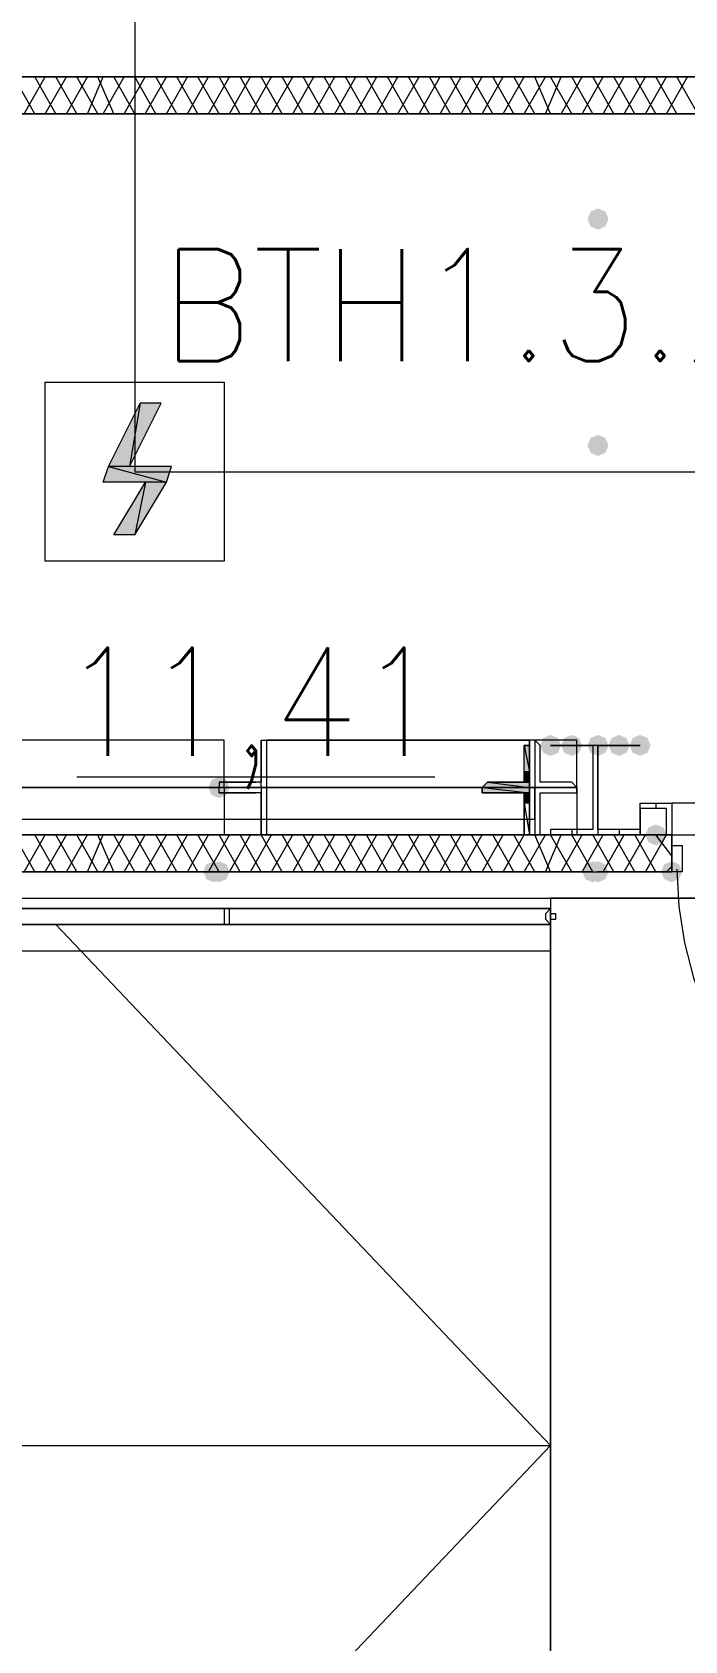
# Model space of a CAD drawing. Header units: millimetres. Extents: x 0 to 420, y 0 to 297.
# Drawn here: x 108.86 to 114.11, y 99.06 to 111.99 of the extents above; entities that cross this region are included whole.
import ezdxf

# ---------------------------------------------------------------- set-up
doc = ezdxf.new("R2010")
doc.units = ezdxf.units.MM
doc.styles.get("Standard").update_dxf_attribs({"font": 'STANDARD'})

msp = doc.modelspace()

# ---------------------------------------------------------------- hatches: boundary and pattern name
for color, points in [(7, [(113.495667, 110.49), (113.470796, 110.430204), (113.411, 110.405333), (113.351204, 110.430204), (113.326333, 110.49), (113.351204, 110.549796), (113.411, 110.574667), (113.470796, 110.549796)]), (7, [(113.495667, 108.669667), (113.470796, 108.609871), (113.411, 108.585), (113.351204, 108.609871), (113.326333, 108.669667), (113.351204, 108.729462), (113.411, 108.754333), (113.470796, 108.729463)]), (98, [(112.860667, 106.256667), (112.818333, 106.256667)]), (7, [(113.114667, 106.256667), (113.089796, 106.196871), (113.03, 106.172), (112.970204, 106.196871), (112.945333, 106.256667), (112.970204, 106.316462), (113.03, 106.341333), (113.089796, 106.316463)]), (7, [(113.284, 106.256667), (113.259129, 106.196871), (113.199333, 106.172), (113.139538, 106.196871), (113.114667, 106.256667), (113.139537, 106.316462), (113.199333, 106.341333), (113.259129, 106.316463)]), (7, [(113.495667, 106.256667), (113.470796, 106.196871), (113.411, 106.172), (113.351204, 106.196871), (113.326333, 106.256667), (113.351204, 106.316462), (113.411, 106.341333), (113.470796, 106.316463)]), (7, [(113.665, 106.256667), (113.640129, 106.196871), (113.580333, 106.172), (113.520538, 106.196871), (113.495667, 106.256667), (113.520537, 106.316462), (113.580333, 106.341333), (113.640129, 106.316463)]), (7, [(113.834333, 106.256667), (113.809462, 106.196871), (113.749667, 106.172), (113.689871, 106.196871), (113.665, 106.256667), (113.689871, 106.316462), (113.749667, 106.341333), (113.809462, 106.316463)]), (7, [(110.447667, 105.918), (110.422796, 105.858204), (110.363, 105.833333), (110.303204, 105.858204), (110.278333, 105.918), (110.303204, 105.977796), (110.363, 106.002667), (110.422796, 105.977796)]), (98, [(112.522, 105.960333), (112.564333, 105.960333)]), (98, [(112.522, 105.875667), (112.564333, 105.875667)]), (7, [(113.961333, 105.537), (113.936462, 105.477204), (113.876667, 105.452333), (113.816871, 105.477204), (113.792, 105.537), (113.816871, 105.596796), (113.876667, 105.621667), (113.936462, 105.596796)]), (254, [(110.405333, 105.240667), (110.380463, 105.180871), (110.320667, 105.156), (110.260871, 105.180871), (110.236, 105.240667), (110.260871, 105.300462), (110.320667, 105.325333), (110.380462, 105.300463)]), (254, [(110.447667, 105.240667), (110.422796, 105.180871), (110.363, 105.156), (110.303204, 105.180871), (110.278333, 105.240667), (110.303204, 105.300462), (110.363, 105.325333), (110.422796, 105.300463)]), (254, [(113.453333, 105.240667), (113.428463, 105.180871), (113.368667, 105.156), (113.308871, 105.180871), (113.284, 105.240667), (113.308871, 105.300462), (113.368667, 105.325333), (113.428462, 105.300463)]), (254, [(113.495667, 105.240667), (113.470796, 105.180871), (113.411, 105.156), (113.351204, 105.180871), (113.326333, 105.240667), (113.351204, 105.300462), (113.411, 105.325333), (113.470796, 105.300463)]), (254, [(113.495667, 105.240667), (113.470796, 105.180871), (113.411, 105.156), (113.351204, 105.180871), (113.326333, 105.240667), (113.351204, 105.300462), (113.411, 105.325333), (113.470796, 105.300463)]), (254, [(114.088333, 105.240667), (114.063463, 105.180871), (114.003667, 105.156), (113.943871, 105.180871), (113.919, 105.240667), (113.943871, 105.300462), (114.003667, 105.325333), (114.063462, 105.300463)])]:
    msp.add_hatch(color=color).paths.add_polyline_path(points, flags=0)
h = msp.add_hatch(color=1)
h.paths.add_polyline_path([(109.897335, 109.008333), (109.728001, 109.008333), (109.643335, 108.500333)], flags=0)
h.paths.add_polyline_path([(109.728001, 109.008333), (109.643335, 108.500333), (109.474001, 108.500333)], flags=0)
h = msp.add_hatch(color=1)
h.paths.add_polyline_path([(109.982001, 108.500333), (109.474001, 108.500333), (109.939668, 108.373333)], flags=0)
h.paths.add_polyline_path([(109.474001, 108.500333), (109.939668, 108.373333), (109.431668, 108.373333)], flags=0)
h = msp.add_hatch(color=1)
h.paths.add_polyline_path([(109.939668, 108.373333), (109.770335, 108.373333), (109.685668, 107.95)], flags=0)
h.paths.add_polyline_path([(109.770335, 108.373333), (109.685668, 107.95), (109.516335, 107.95)], flags=0)
h = msp.add_hatch(color=98)
h.paths.add_polyline_path([(112.860667, 106.256667), (112.818333, 106.256667), (112.860667, 106.045)], flags=0)
h.paths.add_polyline_path([(112.818333, 106.256667), (112.860667, 106.045), (112.818333, 106.045)], flags=0)
h = msp.add_hatch(color=98)
h.paths.add_polyline_path([(112.860667, 106.299), (112.860667, 106.256667)], flags=0)
h.paths.add_polyline_path([(112.860667, 106.256667), (112.860667, 106.299)], flags=0)
h = msp.add_hatch(color=98)
h.paths.add_polyline_path([(112.860667, 105.960333), (112.522, 105.960333), (112.860667, 105.918)], flags=0)
h.paths.add_polyline_path([(112.522, 105.960333), (112.860667, 105.918), (112.479667, 105.918)], flags=0)
h.paths.add_polyline_path([(112.860667, 105.918), (112.479667, 105.918)], flags=0)
h.paths.add_polyline_path([(112.479667, 105.918), (112.860667, 105.918)], flags=0)
h.paths.add_polyline_path([(112.860667, 105.918), (112.479667, 105.918)], flags=0)
h.paths.add_polyline_path([(112.860667, 105.918), (112.479667, 105.918)], flags=0)
h.paths.add_polyline_path([(112.479667, 105.918), (112.860667, 105.918)], flags=0)
h.paths.add_polyline_path([(112.860667, 105.918), (112.479667, 105.918)], flags=0)
h.paths.add_polyline_path([(112.860667, 105.918), (112.479667, 105.918)], flags=0)
h.paths.add_polyline_path([(112.479667, 105.918), (112.860667, 105.918)], flags=0)
h.paths.add_polyline_path([(112.860667, 105.918), (112.479667, 105.918)], flags=0)
h.paths.add_polyline_path([(112.860667, 105.918), (112.479667, 105.918)], flags=0)
h = msp.add_hatch(color=98)
h.paths.add_polyline_path([(112.522, 105.960333), (112.564333, 105.960333)], flags=0)
h.paths.add_polyline_path([(112.564333, 105.960333), (112.522, 105.960333)], flags=0)
h = msp.add_hatch(color=98)
h.paths.add_polyline_path([(112.522, 105.960333), (112.860667, 105.960333)], flags=0)
h.paths.add_polyline_path([(112.860667, 105.960333), (112.522, 105.960333)], flags=0)
h = msp.add_hatch(color=98)
h.paths.add_polyline_path([(112.860667, 105.960333), (112.818333, 105.960333)], flags=0)
h.paths.add_polyline_path([(112.818333, 105.960333), (112.860667, 105.960333)], flags=0)
h.paths.add_polyline_path([(112.860667, 105.960333), (112.818333, 105.960333)], flags=0)
h.paths.add_polyline_path([(112.860667, 105.960333), (112.818333, 105.960333), (112.564333, 105.960333)], flags=0)
h = msp.add_hatch(color=98)
h.paths.add_polyline_path([(112.860667, 106.045), (112.818333, 106.045), (112.860667, 105.960333)], flags=0)
h.paths.add_polyline_path([(112.818333, 106.045), (112.860667, 105.960333), (112.818333, 105.960333)], flags=0)
h.paths.add_polyline_path([(112.860667, 105.960333), (112.818333, 105.960333)], flags=0)
h.paths.add_polyline_path([(112.818333, 105.960333), (112.860667, 105.960333)], flags=0)
h.paths.add_polyline_path([(112.860667, 105.960333), (112.818333, 105.960333)], flags=0)
h.paths.add_polyline_path([(112.860667, 105.960333), (112.818333, 105.960333)], flags=0)
h.paths.add_polyline_path([(112.818333, 105.960333), (112.860667, 105.960333)], flags=0)
h.paths.add_polyline_path([(112.860667, 105.960333), (112.818333, 105.960333)], flags=0)
h = msp.add_hatch(color=98)
h.paths.add_polyline_path([(112.860667, 105.918), (112.479667, 105.918), (112.860667, 105.875667)], flags=0)
h.paths.add_polyline_path([(112.479667, 105.918), (112.860667, 105.875667), (112.479667, 105.875667)], flags=0)
h.paths.add_polyline_path([(112.860667, 105.875667), (112.479667, 105.875667)], flags=0)
h.paths.add_polyline_path([(112.479667, 105.875667), (112.860667, 105.875667)], flags=0)
h.paths.add_polyline_path([(112.860667, 105.875667), (112.479667, 105.875667)], flags=0)
h.paths.add_polyline_path([(112.860667, 105.875667), (112.479667, 105.875667)], flags=0)
h.paths.add_polyline_path([(112.479667, 105.875667), (112.860667, 105.875667)], flags=0)
h.paths.add_polyline_path([(112.860667, 105.875667), (112.479667, 105.875667)], flags=0)
h.paths.add_polyline_path([(112.860667, 105.875667), (112.479667, 105.875667), (112.522, 105.875667)], flags=0)
h = msp.add_hatch(color=98)
h.paths.add_polyline_path([(112.479667, 105.875667), (112.860667, 105.875667)], flags=0)
h.paths.add_polyline_path([(112.860667, 105.875667), (112.522, 105.875667)], flags=0)
h.paths.add_polyline_path([(112.860667, 105.875667), (112.522, 105.875667)], flags=0)
h = msp.add_hatch(color=98)
h.paths.add_polyline_path([(112.522, 105.875667), (112.564333, 105.875667)], flags=0)
h.paths.add_polyline_path([(112.564333, 105.875667), (112.522, 105.875667)], flags=0)
h = msp.add_hatch(color=98)
h.paths.add_polyline_path([(112.860667, 105.875667), (112.564333, 105.875667)], flags=0)
h.paths.add_polyline_path([(112.564333, 105.875667), (112.860667, 105.875667), (112.818333, 105.875667)], flags=0)
h = msp.add_hatch(color=98)
h.paths.add_polyline_path([(112.818333, 105.875667), (112.860667, 105.875667)], flags=0)
h.paths.add_polyline_path([(112.860667, 105.875667), (112.818333, 105.875667)], flags=0)
h.paths.add_polyline_path([(112.860667, 105.875667), (112.818333, 105.875667)], flags=0)
h.paths.add_polyline_path([(112.818333, 105.875667), (112.860667, 105.875667)], flags=0)
h.paths.add_polyline_path([(112.860667, 105.875667), (112.818333, 105.875667)], flags=0)
h.paths.add_polyline_path([(112.860667, 105.875667), (112.818333, 105.875667)], flags=0)
h = msp.add_hatch(color=98)
h.paths.add_polyline_path([(112.860667, 105.875667), (112.818333, 105.875667), (112.860667, 105.833333)], flags=0)
h.paths.add_polyline_path([(112.818333, 105.875667), (112.860667, 105.833333), (112.818333, 105.833333)], flags=0)
h = msp.add_hatch(color=98)
h.paths.add_polyline_path([(112.860667, 105.833333), (112.818333, 105.833333), (112.860667, 105.791)], flags=0)
h.paths.add_polyline_path([(112.818333, 105.833333), (112.860667, 105.791), (112.818333, 105.791)], flags=0)
h = msp.add_hatch(color=7)
h.paths.add_polyline_path([(101.134333, 105.240667), (113.368667, 105.240667)], flags=0)
h.paths.add_polyline_path([(113.368667, 105.240667), (101.134333, 105.240667)], flags=0)
h = msp.add_hatch(color=7)
h.paths.add_polyline_path([(113.411, 105.240667), (114.003667, 105.240667)], flags=0)
h.paths.add_polyline_path([(114.003667, 105.240667), (113.411, 105.240667)], flags=0)

# ---------------------------------------------------------------- linework, layer by layer
at = {"color": 7, "lineweight": 0}
for points in [[(100.922667, 105.029), (386.715, 105.029), (386.715, 222.715667), (100.922667, 222.715667)], [(101.430667, 111.633), (117.940667, 111.633), (117.940667, 105.537), (130.640667, 105.537), (130.640667, 140.038667), (101.430667, 140.038667), (101.430667, 123.655667)], [(110.405333, 106.299), (107.992333, 106.299), (107.992333, 105.918), (110.405333, 105.918)], [(113.749667, 106.256667), (113.03, 106.256667), (113.368667, 106.256667), (113.368667, 105.579333), (113.03, 105.579333), (113.03, 105.537), (113.749667, 105.537), (113.749667, 105.579333), (113.411, 105.579333), (113.411, 106.256667)], [(110.405333, 105.537), (107.992333, 105.537), (107.992333, 105.918), (110.405333, 105.918)], [(113.749667, 105.791), (114.003667, 105.791), (114.003667, 105.537), (113.749667, 105.537)], [(113.749667, 105.748667), (113.749667, 105.537), (113.961333, 105.537), (113.961333, 105.748667)], [(114.088333, 105.452333), (114.088333, 105.367667), (114.088333, 105.240667), (114.003667, 105.240667), (114.003667, 105.452333)], [(101.134333, 105.240667), (113.368667, 105.240667)], [(113.368667, 105.240667), (101.134333, 105.240667)], [(101.134333, 105.240667), (113.368667, 105.240667)], [(101.134333, 105.240667), (113.368667, 105.240667)], [(113.411, 105.240667), (114.003667, 105.240667)], [(114.003667, 105.240667), (113.411, 105.240667)], [(114.003667, 105.240667), (113.411, 105.240667), (114.003667, 105.240667), (113.411, 105.240667)], [(113.03, 104.817333), (86.952667, 104.817333), (86.952667, 104.944333), (113.03, 104.944333), (113.03, 104.817333), (86.952667, 104.817333), (86.952667, 104.944333), (113.03, 104.944333), (113.03, 104.817333), (86.952667, 104.817333), (86.952667, 104.944333), (113.03, 104.944333), (113.03, 104.817333), (86.952667, 104.817333), (86.952667, 104.944333), (113.03, 104.944333), (113.03, 104.817333), (113.03, 104.944333), (86.952667, 104.944333), (86.952667, 104.817333)], [(110.447667, 104.817333), (110.447667, 104.944333), (110.405333, 104.944333), (110.405333, 104.817333)], [(113.03, 104.944333), (112.987667, 104.902), (112.987667, 104.859667), (113.03, 104.817333), (113.03, 104.859667), (113.072333, 104.859667), (113.072333, 104.902), (113.03, 104.902)], [(113.03, 96.435333), (374.65, 96.435333), (374.65, 105.029), (113.03, 105.029)], [(113.03, 104.732667), (113.03, 104.817333), (86.910333, 104.817333), (86.910333, 104.605667), (113.03, 104.605667)]]:
    msp.add_lwpolyline(points, close=True, dxfattribs=at)
at = {"color": 1, "lineweight": 0}
msp.add_lwpolyline([(113.411001, 146.769666), (113.411001, 145.330333), (121.454335, 145.330333), (122.174001, 145.330333), (122.174001, 124.375333), (116.755335, 124.375333), (116.755335, 114.3), (109.685668, 114.3), (109.685668, 108.458), (134.620001, 108.458), (134.620001, 122.809), (226.610334, 122.809)], dxfattribs=at)
at = {"color": 7, "lineweight": 0}
for points in [[(117.983, 111.633), (101.430667, 111.633)], [(108.881333, 111.336667), (108.712, 111.633)], [(108.796667, 111.336667), (108.966, 111.633)], [(109.050667, 111.336667), (108.881333, 111.633)], [(108.966, 111.336667), (109.135333, 111.633)], [(109.22, 111.336667), (109.050667, 111.633)], [(109.135333, 111.336667), (109.304667, 111.633)], [(109.389333, 111.336667), (109.22, 111.633)], [(109.304667, 111.336667), (109.431667, 111.633)], [(109.516333, 111.336667), (109.389333, 111.633)], [(109.431667, 111.336667), (109.601, 111.633)], [(109.685667, 111.336667), (109.516333, 111.633)], [(109.601, 111.336667), (109.770333, 111.633)], [(109.855, 111.336667), (109.685667, 111.633)], [(109.770333, 111.336667), (109.939667, 111.633)], [(110.024333, 111.336667), (109.855, 111.633)], [(109.939667, 111.336667), (110.109, 111.633)], [(110.193667, 111.336667), (110.024333, 111.633)], [(110.109, 111.336667), (110.278333, 111.633)], [(110.363, 111.336667), (110.193667, 111.633)], [(110.278333, 111.336667), (110.447667, 111.633)], [(110.532333, 111.336667), (110.363, 111.633)], [(110.447667, 111.336667), (110.617, 111.633)], [(110.701667, 111.336667), (110.532333, 111.633)], [(110.617, 111.336667), (110.786333, 111.633)], [(110.871, 111.336667), (110.701667, 111.633)], [(110.786333, 111.336667), (110.955667, 111.633)], [(111.040333, 111.336667), (110.871, 111.633)], [(110.955667, 111.336667), (111.125, 111.633)], [(111.209667, 111.336667), (111.040333, 111.633)], [(111.125, 111.336667), (111.294333, 111.633)], [(111.379, 111.336667), (111.209667, 111.633)], [(111.294333, 111.336667), (111.463667, 111.633)], [(111.548333, 111.336667), (111.379, 111.633)], [(111.463667, 111.336667), (111.633, 111.633)], [(111.717667, 111.336667), (111.548333, 111.633)], [(111.633, 111.336667), (111.802333, 111.633)], [(111.887, 111.336667), (111.717667, 111.633)], [(111.802333, 111.336667), (111.971667, 111.633)], [(112.056333, 111.336667), (111.887, 111.633)], [(111.971667, 111.336667), (112.141, 111.633)], [(112.225667, 111.336667), (112.056333, 111.633)], [(112.141, 111.336667), (112.310333, 111.633)], [(112.395, 111.336667), (112.225667, 111.633)], [(112.310333, 111.336667), (112.479667, 111.633)], [(112.564333, 111.336667), (112.395, 111.633)], [(112.479667, 111.336667), (112.649, 111.633)], [(112.733667, 111.336667), (112.564333, 111.633)], [(112.649, 111.336667), (112.818333, 111.633)], [(112.903, 111.336667), (112.733667, 111.633)], [(112.818333, 111.336667), (112.987667, 111.633)], [(113.03, 111.336667), (112.903, 111.633)], [(112.987667, 111.336667), (113.114667, 111.633)], [(113.199333, 111.336667), (113.03, 111.633)], [(113.114667, 111.336667), (113.284, 111.633)], [(113.368667, 111.336667), (113.199333, 111.633)], [(113.284, 111.336667), (113.453333, 111.633)], [(113.538, 111.336667), (113.368667, 111.633)], [(113.453333, 111.336667), (113.622667, 111.633)], [(113.707333, 111.336667), (113.538, 111.633)], [(113.622667, 111.336667), (113.792, 111.633)], [(113.876667, 111.336667), (113.707333, 111.633)], [(113.792, 111.336667), (113.961333, 111.633)], [(114.046, 111.336667), (113.876667, 111.633)], [(113.961333, 111.336667), (114.130667, 111.633)], [(114.215333, 111.336667), (114.046, 111.633)], [(101.430667, 111.336667), (117.983, 111.336667)], [(108.966001, 109.177666), (110.405335, 109.177666)], [(110.701667, 105.918), (110.701667, 106.299), (112.860667, 106.299)], [(110.701667, 106.299), (110.701667, 106.256667)], [(110.701667, 106.256667), (110.701667, 105.960333)], [(112.903, 106.299), (110.744, 106.299), (110.744, 105.918), (112.903, 105.918), (113.241667, 105.918), (113.199333, 105.960333), (112.987667, 105.960333), (112.945333, 105.960333), (112.945333, 106.256667), (112.903, 106.299), (112.903, 105.918)], [(112.860667, 105.918), (113.241667, 105.918), (113.241667, 106.299), (112.860667, 106.299)], [(113.411, 106.256667), (113.411, 105.537)], [(109.22, 106.002667), (112.098667, 106.002667)], [(110.701667, 105.960333), (110.659333, 105.960333), (110.363, 105.960333), (110.363, 105.918), (110.701667, 105.918)], [(110.363, 105.960333), (110.659333, 105.960333)], [(112.522, 105.960333), (112.818333, 105.960333)], [(102.277333, 105.664), (102.277333, 105.918), (102.277333, 105.833333), (102.277333, 105.664), (112.903, 105.664), (112.903, 105.918), (102.277333, 105.918)], [(110.363, 105.918), (110.701667, 105.918)], [(110.363, 105.875667), (110.363, 105.918)], [(110.701667, 105.875667), (110.659333, 105.875667), (110.363, 105.875667), (110.659333, 105.875667)], [(110.701667, 105.918), (112.860667, 105.918)], [(110.701667, 105.918), (112.860667, 105.918)], [(110.701667, 105.918), (110.701667, 105.537), (110.701667, 105.833333), (110.701667, 105.875667)], [(112.903, 105.918), (112.903, 105.537), (112.945333, 105.537), (112.945333, 105.833333), (112.945333, 105.875667), (112.987667, 105.875667), (113.199333, 105.875667), (113.241667, 105.875667), (113.241667, 105.918), (112.903, 105.918), (110.744, 105.918), (110.744, 105.537), (112.903, 105.537)], [(112.522, 105.875667), (112.818333, 105.875667)], [(112.860667, 105.918), (113.241667, 105.918), (113.241667, 105.537), (112.860667, 105.537)], [(113.876667, 105.791), (113.876667, 105.748667)], [(115.57, 105.791), (114.003667, 105.791), (114.003667, 105.664)], [(113.03, 105.579333), (113.03, 105.537)], [(113.199333, 105.579333), (113.199333, 105.537)], [(113.580333, 105.579333), (113.580333, 105.537)], [(113.749667, 105.579333), (113.749667, 105.537)], [(114.003667, 105.664), (114.003667, 105.537), (115.57, 105.537)], [(114.003667, 105.537), (101.430667, 105.537)], [(108.881333, 105.240667), (108.712, 105.537)], [(108.796667, 105.240667), (108.966, 105.537)], [(109.050667, 105.240667), (108.881333, 105.537)], [(108.966, 105.240667), (109.135333, 105.537)], [(109.22, 105.240667), (109.050667, 105.537)], [(109.135333, 105.240667), (109.304667, 105.537)], [(109.389333, 105.240667), (109.22, 105.537)], [(109.304667, 105.240667), (109.431667, 105.537)], [(109.516333, 105.240667), (109.389333, 105.537)], [(109.431667, 105.240667), (109.601, 105.537)], [(109.685667, 105.240667), (109.516333, 105.537)], [(109.601, 105.240667), (109.770333, 105.537)], [(109.855, 105.240667), (109.685667, 105.537)], [(109.770333, 105.240667), (109.939667, 105.537)], [(110.024333, 105.240667), (109.855, 105.537)], [(109.939667, 105.240667), (110.109, 105.537)], [(110.193667, 105.240667), (110.024333, 105.537)], [(110.109, 105.240667), (110.278333, 105.537)], [(110.363, 105.240667), (110.193667, 105.537)], [(110.278333, 105.240667), (110.447667, 105.537)], [(110.532333, 105.240667), (110.363, 105.537)], [(110.447667, 105.240667), (110.617, 105.537)], [(110.701667, 105.240667), (110.532333, 105.537)], [(110.617, 105.240667), (110.786333, 105.537)], [(110.871, 105.240667), (110.701667, 105.537)], [(110.701667, 105.537), (112.860667, 105.537)], [(110.786333, 105.240667), (110.955667, 105.537)], [(111.040333, 105.240667), (110.871, 105.537)], [(110.955667, 105.240667), (111.125, 105.537)], [(111.209667, 105.240667), (111.040333, 105.537)], [(111.125, 105.240667), (111.294333, 105.537)], [(111.379, 105.240667), (111.209667, 105.537)], [(111.294333, 105.240667), (111.463667, 105.537)], [(111.548333, 105.240667), (111.379, 105.537)], [(111.463667, 105.240667), (111.633, 105.537)], [(111.717667, 105.240667), (111.548333, 105.537)], [(111.633, 105.240667), (111.802333, 105.537)], [(111.887, 105.240667), (111.717667, 105.537)], [(111.802333, 105.240667), (111.971667, 105.537)], [(112.056333, 105.240667), (111.887, 105.537)], [(111.971667, 105.240667), (112.141, 105.537)], [(112.225667, 105.240667), (112.056333, 105.537)], [(112.141, 105.240667), (112.310333, 105.537)], [(112.395, 105.240667), (112.225667, 105.537)], [(112.310333, 105.240667), (112.479667, 105.537)], [(112.564333, 105.240667), (112.395, 105.537)], [(112.479667, 105.240667), (112.649, 105.537)], [(112.733667, 105.240667), (112.564333, 105.537)], [(112.649, 105.240667), (112.818333, 105.537)], [(112.903, 105.240667), (112.733667, 105.537)], [(112.818333, 105.240667), (112.987667, 105.537)], [(113.03, 105.240667), (112.903, 105.537)], [(112.987667, 105.240667), (113.114667, 105.537)], [(113.199333, 105.240667), (113.03, 105.537)], [(113.114667, 105.240667), (113.284, 105.537)], [(113.368667, 105.240667), (113.199333, 105.537)], [(113.284, 105.240667), (113.453333, 105.537)], [(113.538, 105.240667), (113.368667, 105.537)], [(113.453333, 105.240667), (113.622667, 105.537)], [(113.707333, 105.240667), (113.538, 105.537)], [(113.622667, 105.240667), (113.792, 105.537)], [(113.876667, 105.240667), (113.707333, 105.537)], [(113.792, 105.240667), (113.961333, 105.537)], [(114.003667, 105.367667), (113.876667, 105.537)], [(114.003667, 105.240667), (114.003667, 105.452333), (114.003667, 105.537)], [(114.003667, 105.537), (114.003667, 105.452333), (114.003667, 105.240667), (114.003667, 105.452333)], [(101.134333, 105.240667), (113.368667, 105.240667), (101.134333, 105.240667), (113.368667, 105.240667)], [(101.134333, 105.240667), (114.003667, 105.240667)], [(114.003667, 105.240667), (113.411, 105.240667), (114.003667, 105.240667), (113.411, 105.240667)], [(113.961333, 105.240667), (114.003667, 105.283)], [(114.046, 105.261833), (114.06119, 104.961012), (114.105774, 104.668882), (114.178273, 104.38692), (114.277209, 104.116606), (114.401102, 103.859418), (114.548474, 103.616836), (114.717845, 103.390338), (114.907737, 103.181404), (115.116672, 102.991512), (115.343169, 102.82214), (115.585751, 102.674769), (115.842939, 102.550875), (116.113253, 102.45194), (116.395215, 102.379441), (116.687346, 102.334857), (116.988167, 102.319667)], [(86.952667, 96.435333), (113.03, 96.435333), (113.03, 104.817333), (86.952667, 104.817333)], [(113.03, 100.626333), (109.050667, 104.817333)], [(112.903, 104.817333), (112.818333, 104.817333)], [(113.03, 100.626333), (113.03, 104.817333), (112.903, 104.817333)], [(113.03, 102.108), (113.03, 101.981), (113.03, 101.854)], [(86.952667, 100.626333), (113.03, 100.626333), (109.050667, 96.435333)], [(112.818333, 96.435333), (113.03, 96.435333), (113.03, 100.626333)], [(113.03, 99.144667), (113.03, 99.271667), (113.03, 99.356333)]]:
    msp.add_lwpolyline(points, dxfattribs=at)
at = {"color": 8, "lineweight": 0}
msp.add_lwpolyline([(101.430667, 111.336667), (101.430667, 105.537), (117.983, 105.537), (117.983, 111.336667)], close=True, dxfattribs=at)
at = {"color": 1, "lineweight": 0}
for points in [[(110.405335, 107.738333), (108.966001, 107.738333), (108.966001, 109.177666), (110.405335, 109.177666)], [(109.728001, 109.008333), (109.643335, 108.500333), (109.474001, 108.500333)], [(109.897335, 109.008333), (109.728001, 109.008333), (109.643335, 108.500333)], [(109.474001, 108.500333), (109.939668, 108.373333), (109.431668, 108.373333)], [(109.982001, 108.500333), (109.474001, 108.500333), (109.939668, 108.373333)], [(109.770335, 108.373333), (109.685668, 107.95), (109.516335, 107.95)], [(109.939668, 108.373333), (109.770335, 108.373333), (109.685668, 107.95)]]:
    msp.add_lwpolyline(points, close=True, dxfattribs=at)
at = {"color": 98, "lineweight": 0}
for points in [[(112.860667, 106.299), (112.860667, 105.918), (112.479667, 105.918), (112.860667, 105.918), (112.860667, 105.537)], [(112.479667, 105.918), (112.522, 105.960333), (112.564333, 105.960333), (112.818333, 105.960333), (112.818333, 106.045), (112.818333, 106.256667), (112.860667, 106.256667), (112.860667, 106.299)], [(112.479667, 105.918), (112.479667, 105.875667), (112.522, 105.875667), (112.564333, 105.875667), (112.818333, 105.875667), (112.818333, 105.833333), (112.818333, 105.791), (112.818333, 105.537), (112.860667, 105.537)]]:
    msp.add_lwpolyline(points, dxfattribs=at)
for points in [[(112.860667, 106.256667), (112.818333, 106.256667)], [(112.860667, 106.256667), (112.818333, 106.256667), (112.860667, 106.045)], [(112.818333, 106.256667), (112.860667, 106.045), (112.818333, 106.045)], [(112.860667, 106.299), (112.860667, 106.256667)], [(112.860667, 106.256667), (112.860667, 106.299)], [(112.522, 105.960333), (112.860667, 105.918), (112.479667, 105.918)], [(112.522, 105.960333), (112.564333, 105.960333)], [(112.522, 105.960333), (112.564333, 105.960333)], [(112.564333, 105.960333), (112.522, 105.960333)], [(112.522, 105.960333), (112.860667, 105.960333)], [(112.860667, 105.960333), (112.522, 105.960333)], [(112.860667, 105.960333), (112.522, 105.960333), (112.860667, 105.918)], [(112.860667, 105.960333), (112.818333, 105.960333), (112.564333, 105.960333)], [(112.860667, 106.045), (112.818333, 106.045), (112.860667, 105.960333)], [(112.818333, 106.045), (112.860667, 105.960333), (112.818333, 105.960333)], [(112.860667, 105.960333), (112.818333, 105.960333)], [(112.818333, 105.960333), (112.860667, 105.960333)], [(112.860667, 105.960333), (112.818333, 105.960333)], [(112.860667, 105.960333), (112.818333, 105.960333)], [(112.818333, 105.960333), (112.860667, 105.960333)], [(112.860667, 105.960333), (112.818333, 105.960333)], [(112.860667, 105.960333), (112.818333, 105.960333)], [(112.818333, 105.960333), (112.860667, 105.960333)], [(112.860667, 105.960333), (112.818333, 105.960333)], [(112.860667, 105.918), (112.479667, 105.918)], [(112.479667, 105.918), (112.860667, 105.918)], [(112.860667, 105.918), (112.479667, 105.918)], [(112.860667, 105.918), (112.479667, 105.918)], [(112.479667, 105.918), (112.860667, 105.918)], [(112.860667, 105.918), (112.479667, 105.918)], [(112.860667, 105.918), (112.479667, 105.918)], [(112.479667, 105.918), (112.860667, 105.918)], [(112.860667, 105.918), (112.479667, 105.918)], [(112.860667, 105.918), (112.479667, 105.918)], [(112.860667, 105.918), (112.479667, 105.918), (112.860667, 105.875667)], [(112.479667, 105.918), (112.860667, 105.875667), (112.479667, 105.875667)], [(112.860667, 105.875667), (112.479667, 105.875667)], [(112.479667, 105.875667), (112.860667, 105.875667)], [(112.860667, 105.875667), (112.479667, 105.875667)], [(112.860667, 105.875667), (112.479667, 105.875667)], [(112.479667, 105.875667), (112.860667, 105.875667)], [(112.860667, 105.875667), (112.479667, 105.875667)], [(112.860667, 105.875667), (112.479667, 105.875667), (112.522, 105.875667)], [(112.479667, 105.875667), (112.860667, 105.875667)], [(112.860667, 105.875667), (112.522, 105.875667)], [(112.860667, 105.875667), (112.522, 105.875667)], [(112.522, 105.875667), (112.564333, 105.875667)], [(112.522, 105.875667), (112.564333, 105.875667)], [(112.564333, 105.875667), (112.522, 105.875667)], [(112.860667, 105.875667), (112.564333, 105.875667)], [(112.564333, 105.875667), (112.860667, 105.875667), (112.818333, 105.875667)], [(112.818333, 105.875667), (112.860667, 105.875667)], [(112.860667, 105.875667), (112.818333, 105.875667)], [(112.860667, 105.875667), (112.818333, 105.875667)], [(112.818333, 105.875667), (112.860667, 105.875667)], [(112.860667, 105.875667), (112.818333, 105.875667)], [(112.860667, 105.875667), (112.818333, 105.875667)], [(112.860667, 105.875667), (112.818333, 105.875667), (112.860667, 105.833333)], [(112.818333, 105.875667), (112.860667, 105.833333), (112.818333, 105.833333)], [(112.860667, 105.833333), (112.818333, 105.833333), (112.860667, 105.791)], [(112.818333, 105.833333), (112.860667, 105.791), (112.818333, 105.791)], [(112.860667, 105.791), (112.818333, 105.791), (112.860667, 105.537)], [(112.818333, 105.791), (112.860667, 105.537), (112.818333, 105.537)], [(112.860667, 105.537), (112.818333, 105.537)], [(112.818333, 105.537), (112.860667, 105.537)]]:
    msp.add_lwpolyline(points, close=True, dxfattribs=at)

# ---------------------------------------------------------------- texts
at = {"color": 7, "attachment_point": 1}
for s, insert, char_height, width in [('BTH1.3.23', (109.897332, 110.248573), 0.90157, 5.30924556), ('11,41', (109.093005, 107.044036), 0.872032, 2.27697244)]:
    msp.add_mtext(s, dxfattribs=dict(at, insert=insert, char_height=char_height, width=width))

doc.saveas('drawing.dxf')
